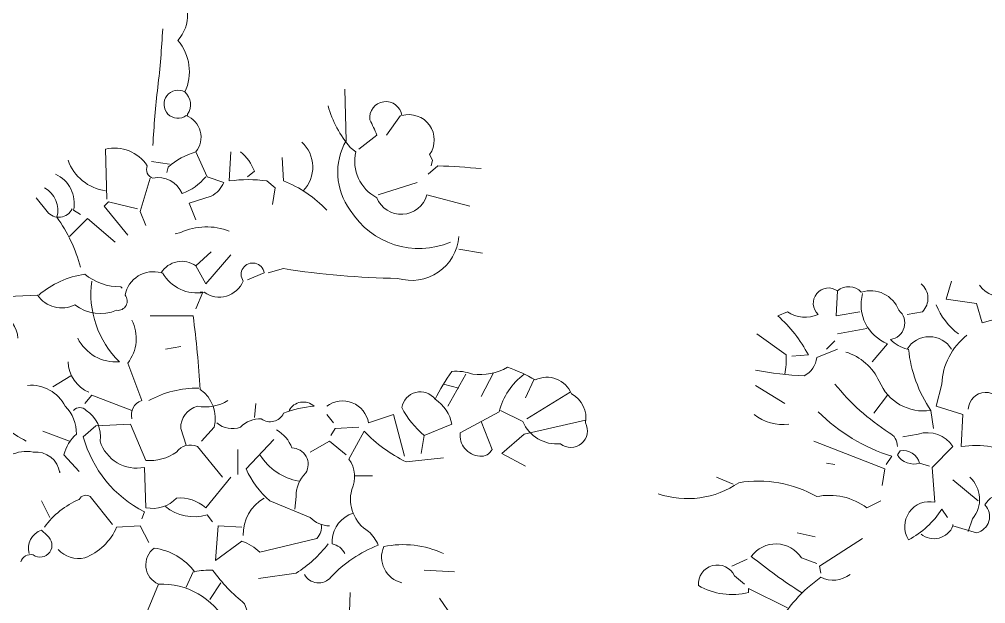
# Model space of a CAD drawing. Header units: millimetres. Extents: x 922141 to 965068, y 34629 to 256118.
# Drawn here: x 928209 to 929856, y 249077 to 250073 of the extents above; entities that cross this region are included whole.
import ezdxf

# ---------------------------------------------------------------- set-up
doc = ezdxf.new("R2010")
doc.units = ezdxf.units.MM
doc.layers.add('HATCH', color=8, linetype='Continuous', lineweight=5)
doc.layers.add('MCA__ PISCINA ELEV.', color=91, linetype='Continuous')

# ---------------------------------------------------------------- blocks, each defined once
blk = doc.blocks.new('5')
at = {"layer": 'HATCH'}
for points in [[(626849.9, 357343.2, -0.394485), (626852.2, 357253.2, -0.295593), (626864.1, 357165.5, -0.369919), (626868.8, 357127.5), (626868.8, 357125.2)], [(626809.7, 357074.5, -0.017562), (626818, 357173.7, 0.017562), (626826.3, 357272.9, 2.719161)], [(626864.1, 357165.5, 1.821671), (626866.5, 357125.2, -0.504944), (626883, 357063.5), (626902, 357020.9), (626930.4, 357011.4, -0.169403), (626909.1, 356987.7), (626871.2, 356975.8), (626883, 356947.4)], [(627316.8, 356909.5, -0.369919), (627146.1, 356964, -0.299011), (627139, 357082.5), (627136.7, 357170.2)], [(627108.2, 357141.8, 0.10788), (627146.1, 357070.7), (627155.6, 357063.5, 0.34256), (627191.2, 356985.3, 0.720749), (627276.5, 356990.1), (627350, 356971.1)], [(627160.4, 357068.3), (627191.2, 357092, 0.029373), (627179.3, 357118.1, -1), (627233.8, 357125.2, -0.709473), (627281.3, 357058.8), (627286, 357049.3), (627283.6, 357039.8)], [(627065.6, 356997.2, 0.427994), (627063.2, 357080.1)], [(626899.6, 357020.9, -0.143997), (626859.3, 356992.4, 0.362045), (626809.6, 357018.5, -0.447098), (626800.1, 357039.8, 0.311279), (626729, 357068.3), (626731.3, 356983)], [(626883, 357063.5, 0.115616), (626835.6, 357037.5), (626833.3, 357028)], [(626942.3, 357063.5), (626939.9, 357013.8, -0.074173), (627003.9, 357013.8), (627018.1, 357001.9), (627013.4, 356973.5)], [(626958.9, 357063.5, -0.128281), (626982.6, 357030.4), (626970.7, 357020.9)], [(626729, 356997.2, -0.280411), (626665, 357049.3)], [(627105.8, 356964, 0.113113), (627032.4, 357013.8), (627030, 357054.1)], [(627369, 357035.1, 0.006271), (627295.5, 357039.8), (627278.9, 357025.6)], [(626643.6, 357025.6, -0.347351), (626674.5, 356964), (626686.3, 356956.9)], [(626624.7, 357001.9, -0.356949), (626646, 356952.1, -0.0896), (626686.3, 356866.8)], [(626672.1, 356966.4, -0.561981), (626629.4, 356961.6), (626610.5, 356985.3)], [(626939.9, 356928.4, 0.200745), (626857, 356926.1), (626847.5, 356923.7)], [(627331, 356919, -0.481949), (627226.7, 356847.8, -0.036316), (627032.4, 356864.4), (627006.3, 356857.3)], [(626909.1, 356892.9), (626883, 356869.2, 0.431534), (626823.8, 356857.3, 0.438309), (626762.2, 356819.4, -0.679398), (626747.9, 356793.3, -0.270966), (626676.8, 356802.8, -0.378677), (626612.8, 356819.4), (626563.1, 356817)], [(626826.2, 356857.3, 0.324905), (626897.3, 356824.1, 0.482834), (626963.6, 356843.1, -1.259415), (626999.2, 356857.3), (626970.7, 356845.5)], [(626615.2, 356819.4, -0.137115), (626693.4, 356855, 0.179413), (626755, 356833.6), (626757.4, 356831.3)], [(626444.5, 356727, 0.5625), (626368.7, 356727, -0.135742), (626340.2, 356743.6, 0.654968), (626354.5, 356793.3, 0.403137), (626290.5, 356824.1, 0.409286), (626250.2, 356826.5, 0.936096), (626217, 356786.2, -0.27063), (626164.8, 356791), (626148.3, 356783.9, -0.088745), (626200.4, 356717.5), (626172, 356715.1)], [(626392.4, 356838.4, -0.449478), (626394.8, 356791), (626368.7, 356786.2)], [(626491.9, 356836, 0.291199), (626541.7, 356817), (626546.5, 356817), (626548.8, 356788.6, -0.288086), (626579.6, 356745.9)], [(626705.3, 356843.1, 0.237015), (626752.7, 356705.6, -0.309357), (626681.6, 356745.9)], [(626292.8, 356821.8, 0.383728), (626335.5, 356736.4), (626309.4, 356705.6)], [(626418.5, 356802.8, 0.143997), (626456.4, 356753)], [(626804.8, 356783.9), (626878.3, 356783.9, -0.016937), (626890.2, 356658.2, -0.32045), (626913.9, 356594.2), (626892.5, 356570.5)], [(626774, 356776.7, -0.285477), (626766.9, 356703.3), (626790.6, 356639.3, 0.4142), (626774, 356608.4)], [(626160.1, 356684.3, 0.062256), (626162.5, 356717.5), (626112.7, 356753)], [(626470.6, 356750.7, 0.218536), (626427.9, 356667.7), (626418.5, 356629.8), (626463.5, 356615.6), (626461.1, 356561, -0.162277), (626560.7, 356544.5)], [(626110.3, 356691.4, 0.041183), (626193.3, 356681.9, 0.264557), (626214.6, 356712.7), (626250.2, 356727)], [(626264.4, 356722.2, -0.208374), (626321.3, 356672.4, 0.345352), (626409, 356622.7)], [(626371.1, 356727, 0.120651), (626409, 356622.7), (626413.7, 356591.9)], [(626665, 356705.6, 0.288956), (626700.5, 356653.5)], [(627290.7, 356641.6, -0.044342), (627319.2, 356689, -0.123093), (627354.7, 356684.3, 0.158264), (627414, 356696.2, -0.04158), (627461.4, 356674.8, -0.430618), (627523, 356651.1, -0.332581), (627546.7, 356601.3, -0.819794), (627504.1, 356565.8, -0.324722), (627440.1, 356603.7), (627402.1, 356622.7)], [(627442.4, 356684.3, 0.171921), (627399.8, 356620.3), (627333.4, 356584.7, 0.425858), (627366.6, 356544.5, 0.302765), (627387.9, 356556.3), (627369, 356603.7)], [(626245.4, 356667.7, 0.078186), (626337.9, 356584.7, -0.302765), (626352.1, 356561)], [(626596.2, 356665.3, -0.306992), (626660.2, 356629.8, -0.206955), (626679.2, 356582.4, 0.13913), (626657.9, 356546.8), (626683.9, 356518.4)], [(626473, 356625, -0.92012), (626532.2, 356627.4, 0.159744), (626593.9, 356570.5)], [(626887.8, 356660.6, 0.130844), (626802.5, 356639.3)], [(627290.7, 356641.6, -0.205246), (627319.2, 356599), (627271.8, 356580, -0.091919), (627233.8, 356627.4, -0.666656), (627290.7, 356641.6)], [(626937.6, 356639.3, -0.176163), (626885.4, 356629.8, 0.344437), (626857, 356591.9), (626866.5, 356563.4)], [(627041.9, 356622.7, -0.489075), (627084.5, 356629.8, 0.077118), (627032.4, 356617.9, -0.475967), (626994.4, 356608.4, 0.211411), (626958.9, 356594.2, -0.278137), (626918.6, 356601.3)], [(627105.8, 356629.8, -0.566849), (627177, 356601.3), (627219.6, 356615.6), (627238.6, 356544.5)], [(626108, 356615.6, 0.195877), (626167.2, 356599)], [(626217, 356620.3, 0.119293), (626342.6, 356544.5), (626333.1, 356530.2)], [(626674.5, 356622.7, -0.449051), (626695.8, 356622.7, -0.306625), (626719.5, 356570.5, 0.383194), (626795.3, 356525.5), (626797.7, 356456.8, 0.261322), (626849.9, 356473.3, -0.20253), (626899.6, 356456.8), (626942.3, 356508.9)], [(626928.1, 356508.9), (626885.4, 356561, 0.365295), (626849.9, 356551.6, -0.169571), (626797.7, 356537.3), (626771.6, 356599), (626712.4, 356596.6), (626691, 356577.6, 0.210953), (626795.3, 356449.6), (626790.6, 356437.8)], [(626437.4, 356440.2), (626427.9, 356454.4, -0.132248), (626371.1, 356402.2, -0.663971), (626416.1, 356466.2), (626411.4, 356525.5), (626446.9, 356561, 0.333328), (626387.7, 356582.4), (626361.6, 356577.6)], [(627020.5, 356589.5, -0.173203), (627046.6, 356558.7, -0.573669), (627070.3, 356516, 0.21463), (627053.7, 356475.7), (627051.3, 356454.4)], [(627305, 356542.1), (627241, 356535, -0.087051), (627169.8, 356587.1), (627143.8, 356539.7, -0.265564), (627148.5, 356487.6, 0.333328), (627177, 356416.5, -0.116058), (627193.6, 356392.8, 0.115311), (627113, 356338.2, -0.526016), (627067.9, 356343)], [(627015.8, 356572.9), (626968.4, 356523.1, 0.105255), (627008.7, 356468.6), (627077.4, 356440.2, 0.199295), (627110.6, 356425.9)], [(626390, 356532.6, -0.333328), (626352.1, 356546.8), (626356.8, 356553.9, -0.383194), (626390, 356532.6), (626406.6, 356527.9)], [(626539.3, 356518.4, -0.343094), (626605.7, 356551.6, -0.406937), (626650.8, 356516), (626650.8, 356518.4)], [(626992.1, 356546.8, 0.205246), (627058.4, 356501.8)], [(625944.4, 356480.5, 0.237106), (626081.9, 356499.4, -0.173203), (626214.6, 356475.7, -0.212204), (626300, 356456.8), (626323.7, 356468.6)], [(626475.4, 356508.9, -0.403198), (626480.1, 356437.8), (626473, 356416.5)], [(626392.4, 356411.7, 0.502121), (626446.9, 356425.9), (626446.9, 356428.3), (626446.9, 356425.9), (626487.2, 356414.1, 0.580322), (626501.4, 356461.5, -0.792007), (626558.3, 356449.6)], [(626624.7, 356423.6, -0.135742), (626683.9, 356471, -0.45993), (626702.9, 356475.7), (626740.8, 356428.3)], [(626999.2, 356473.3, 0.273697), (626963.6, 356409.3)], [(626830.9, 356459.1, 0.257034), (626902, 356444.9), (626911.5, 356433)], [(627150.9, 356447.3, 0.305618), (627115.3, 356402.2), (627115.3, 356395.1, -0.236053), (627136.7, 356378.5)], [(626584.4, 356364.3, -0.4142), (626605.7, 356376.2, 0.986206), (626629.4, 356409.3), (626619.9, 356418.8, 0.394943), (626598.6, 356378.5)], [(626648.4, 356385.6, 0.276978), (626693.4, 356371.4, 0.202133), (626747.9, 356423.6), (626788.2, 356425.9), (626802.5, 356397.5)], [(627096.4, 356428.3, -0.236053), (627089.3, 356404.6), (626992.1, 356380.9, 0.105927), (626961.3, 356399.9), (626916.2, 356366.7), (626921, 356425.9), (626961.3, 356423.6)], [(626188.5, 356312.2, -0.026398), (626103.2, 356373.8, -0.527451), (626188.5, 356371.4), (626214.6, 356361.9)], [(626992.1, 356094.1, -0.065094), (626906.7, 356200.8, -0.302765), (626854.6, 356233.9, 0.329666), (626811.9, 356229.2), (626790.6, 356257.6), (626819, 356326.4, -0.571198), (626811.9, 356388, -0.195877), (626880.7, 356347.7, -0.07106), (626911.5, 356350.1, 0.06337), (626966, 356293.2), (626982.6, 356248.2), (627006.3, 356241.1)], [(627108.2, 356395.1, -0.092926), (627053.7, 356345.3), (626989.7, 356335.9)], [(627305, 356378.5, 0.163284), (627203, 356390.4, 0.463791), (627233.8, 356328.8)], [(626164.8, 356286.1), (626098.5, 356319.3), (626098.5, 356312.2, -0.190887), (626013.1, 356324, -0.833832), (626074.8, 356340.6), (626091.4, 356326.4)], [(626271.5, 356343, -0.287735), (626221.7, 356338.2, 0.117233), (626145.9, 356252.9, -0.302765), (626070, 356238.7)], [(626819, 356326.4, -0.291199), (626935.2, 356260), (626937.6, 356255.3)]]:
    blk.add_lwpolyline(points, format="xyb", dxfattribs=at)
for points in [[(627231.5, 357125.2), (627207.8, 357092)], [(626838, 357042.2), (626807.2, 357047)], [(626804.8, 357018.5), (626788.2, 356961.6), (626797.7, 356937.9)], [(627259.9, 357011.4), (627193.6, 356990.1)], [(626766.9, 356921.3), (626726.6, 356971.1), (626733.7, 356978.2), (626783.5, 356966.4)], [(626667.3, 356919), (626698.2, 356949.8), (626745.6, 356909.5)], [(627331, 356897.6), (627371.3, 356890.5)], [(626883, 356869.2), (626899.6, 356838.4), (626942.3, 356888.1)], [(626444.5, 356843.1), (626435.1, 356812.3), (626487.2, 356805.2), (626496.7, 356772), (626539.3, 356783.9), (626539.3, 356734.1)], [(626250.2, 356826.5), (626247.8, 356783.9), (626288.1, 356791)], [(626890.2, 356824.1), (626894.9, 356824.1), (626883, 356795.7)], [(626300, 356762.5), (626250.2, 356753)], [(626245.4, 356741.2), (626231.2, 356727)], [(626857, 356731.7), (626830.9, 356727)], [(626669.7, 356681.9), (626638.9, 356663)], [(627342.9, 356684.3), (627312.1, 356629.8)], [(627390.3, 356686.7), (627369, 356646.4)], [(626110.3, 356665.3), (626160.1, 356634.5)], [(627305, 356667.7), (627331, 356660.6)], [(627459, 356674.8), (627444.8, 356644)], [(626335.5, 356648.7), (626311.8, 356617.9)], [(626774, 356622.7), (626705.3, 356648.7), (626693.4, 356634.5)], [(627520.7, 356653.5), (627447.2, 356608.4)], [(626982.6, 356610.8), (626985, 356634.5)], [(627105.8, 356615.6), (627117.7, 356601.3)], [(627546.7, 356606.1), (627442.4, 356582.4), (627404.5, 356549.2), (627444.8, 356527.9)], [(626667.3, 356570.5), (626622.3, 356587.1)], [(627160.4, 356594.2), (627120.1, 356591.9), (627113, 356580)], [(626209.9, 356570.5), (626330.8, 356523.1), (626326, 356494.7)], [(627077.4, 356551.6), (627110.6, 356570.5), (627139, 356546.8)], [(627271.8, 356580), (627267, 356549.2)], [(626954.2, 356556.3), (626954.2, 356513.6)], [(626231.2, 356532.6), (626245.4, 356530.2)], [(626072.4, 356497), (626044, 356508.9)], [(626489.6, 356468.6), (626446.9, 356504.2)], [(627153.3, 356511.3), (627184.1, 356511.3)], [(626634.2, 356440.2), (626619.9, 356468.6)], [(626181.4, 356414.1), (626212.2, 356407)], [(626292.8, 356404.6), (626219.4, 356357.2), (626221.7, 356345.3)], [(626096.1, 356369.1), (626070, 356357.2)], [(626878.3, 356347.7), (626866.5, 356321.6)], [(627271.8, 356350.1), (627323.9, 356347.7)], [(626925.7, 356328.8), (626906.7, 356300.3)], [(627146.1, 356312.2), (627143.8, 356245.8), (627129.6, 356231.6)], [(627319.2, 356271.9), (627297.8, 356302.7)]]:
    blk.add_lwpolyline(points, dxfattribs=at)

msp = doc.modelspace()

# ---------------------------------------------------------------- block references
at = {"layer": 'MCA__ PISCINA ELEV.'}
for p in [(301627.24, -107216.34), (303353.52, -107216.34)]:
    msp.add_blockref('5', p, dxfattribs=at)

doc.saveas('drawing.dxf')
